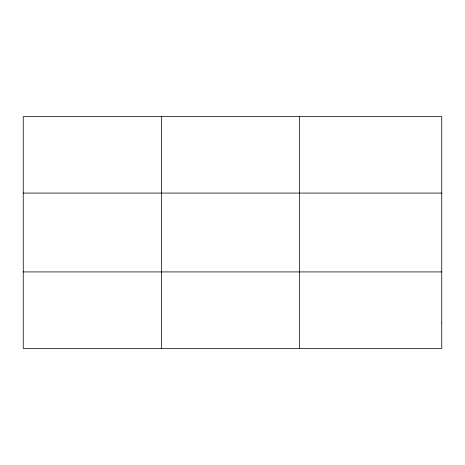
<?xml version="1.0" encoding="UTF-8"?>
<svg xmlns="http://www.w3.org/2000/svg" width="465" height="465" viewBox="0 0 465 465"><rect width="100%" height="100%" fill="white"/><g stroke="black" fill="none" stroke-linecap="round" stroke-linejoin="round"><path stroke-width="0.7" d="M161.355 348.436L161.355 116.564M299.46 348.436L299.46 116.564M23.25 193.08L441.75 193.08M23.25 271.92L441.75 271.92M441.75 322.931L441.75 348.436L23.25 348.436L23.25 116.564L441.75 116.564L441.75 322.931"/></g></svg>
